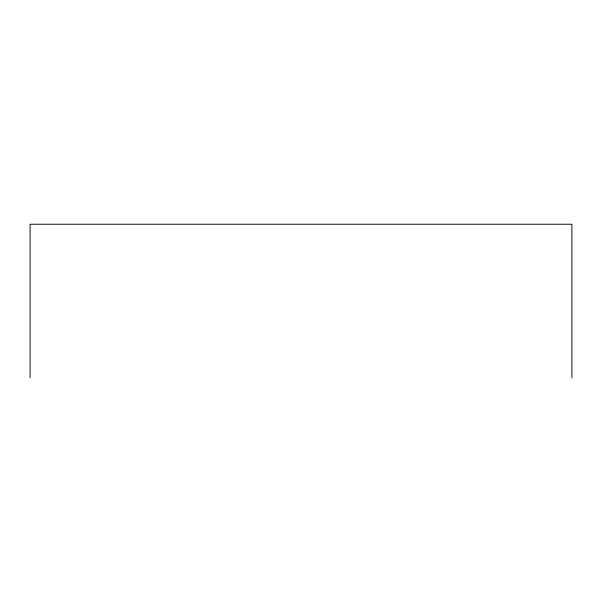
<?xml version="1.0" encoding="UTF-8"?>
<svg xmlns="http://www.w3.org/2000/svg" width="602" height="602" viewBox="0 0 602 602"><rect width="100%" height="100%" fill="white"/><g stroke="black" fill="none" stroke-linecap="round" stroke-linejoin="round"><path stroke-width="0.9" d="M571.9 377.763L571.9 224.237L30.1 224.237L30.1 377.763"/></g></svg>
